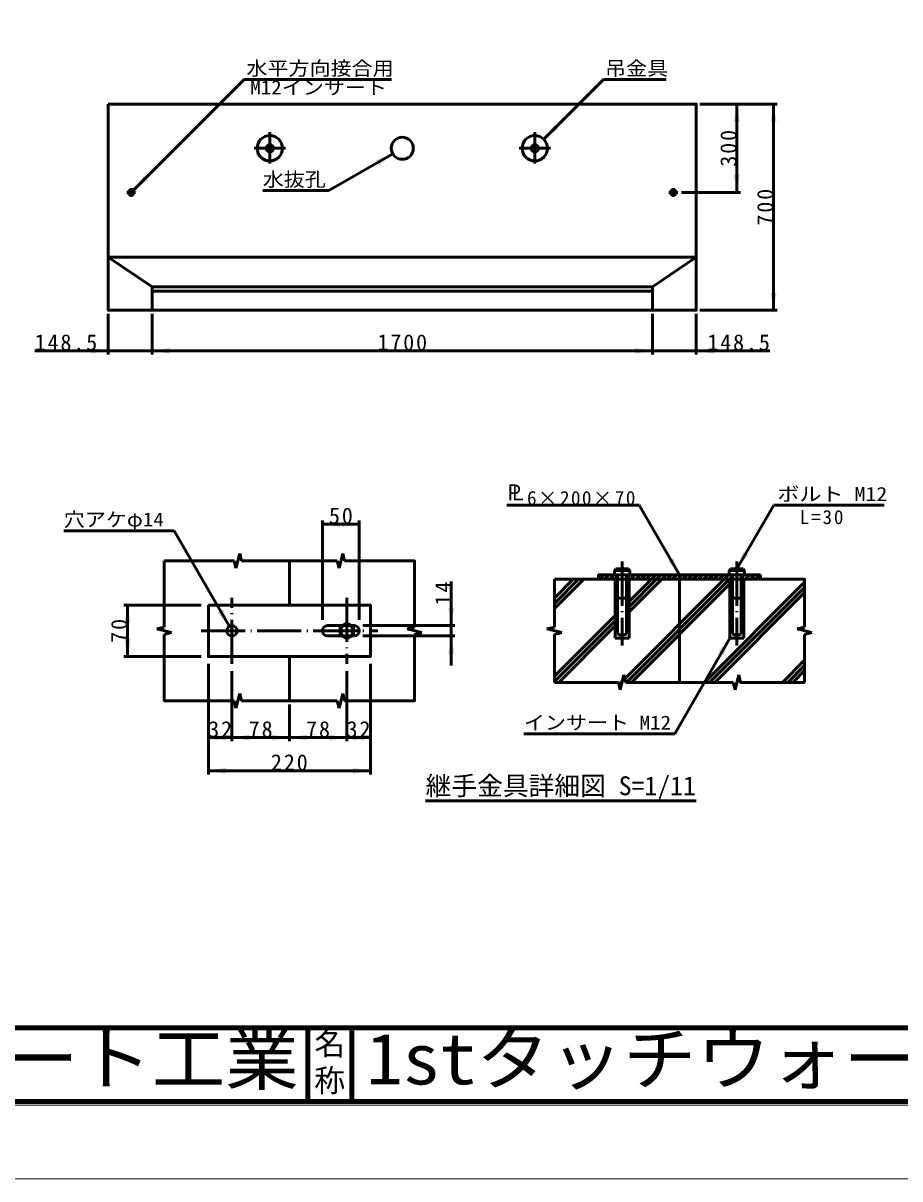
# Model space of a CAD drawing. Units: millimetres, scale not verified, with parts at other scales. Extents: x -2102 to 2102, y -1485 to 1485.
# Drawn here: x -1154 to 37, y -1485 to 85 of the extents above; entities that cross this region are included whole.
import ezdxf
from ezdxf.enums import TextEntityAlignment as Align

# ---------------------------------------------------------------- set-up
doc = ezdxf.new("R2010")
doc.units = ezdxf.units.MM
doc.header["$LTSCALE"] = 5
doc.linetypes.add('DASHED', pattern=[7.5, 6, -1.5])
doc.linetypes.add('LONG_DASHED_DOTTED', pattern=[15.25, 12, -1.5, 0.25, -1.5])
doc.layers.add('0-0_V-nasSTD', color=7, linetype='Continuous', lineweight=50)
doc.layers.add('0-1_0', color=7, linetype='Continuous', lineweight=100)
doc.styles.add('ＭＳ ゴシック', font='')
doc.styles.get('ＭＳ ゴシック').set_extended_font_data('MS Gothic')

msp = doc.modelspace()

# ---------------------------------------------------------------- linework, layer by layer
at = {"layer": '0-0_V-nasSTD'}
for p, q in [((-1004.493, -142.561), (-853.782, 8.15)), ((-853.782, 8.15), (-653.782, 8.15)), ((-446.818, -73.086), (-365.582, 8.15)), ((-365.582, 8.15), (-280.582, 8.15)), ((-129.58, -25.248), (-234.58, -25.248)), ((-184.58, -25.248), (-184.58, -145.248)), ((-134.58, -25.248), (-134.58, -305.248)), ((-738.573, -142.748), (-651.97, -92.748)), ((-828.573, -142.748), (-738.573, -142.748)), ((-179.58, -145.248), (-259.58, -145.248)), ((-1038.38, -233.248), (-239.58, -233.248)), ((-1038.38, -233.248), (-978.98, -273.248)), ((-298.98, -273.248), (-239.58, -233.248)), ((-978.98, -273.248), (-298.98, -273.248)), ((-978.98, -305.248), (-978.98, -273.248)), ((-978.98, -279.248), (-298.98, -279.248)), ((-298.98, -305.248), (-298.98, -273.248)), ((-1038.38, -310.248), (-1038.38, -365.248)), ((-978.98, -310.248), (-978.98, -365.248)), ((-298.98, -310.248), (-298.98, -365.248)), ((-239.58, -310.248), (-239.58, -365.248)), ((-129.58, -305.248), (-234.58, -305.248)), ((-1038.38, -360.248), (-1138.38, -360.248)), ((-978.98, -360.248), (-1038.38, -360.248)), ((-239.58, -360.248), (-139.58, -360.248)), ((-496.999, -570.015), (-316.999, -570.015)), ((-316.999, -570.015), (-262.381, -664.618)), ((-134.381, -570.015), (-184.381, -656.618)), ((-134.381, -570.015), (15.619, -570.015)), ((-747.381, -590.618), (-747.381, -725.618)), ((-747.381, -595.618), (-697.381, -595.618)), ((-697.381, -590.618), (-697.381, -725.618)), ((-1098.881, -604.652), (-948.881, -604.652)), ((-873.881, -734.555), (-948.881, -604.652)), ((-859.881, -635.618), (-864.881, -655.618)), ((-859.881, -635.618), (-857.381, -645.618)), ((-719.881, -635.618), (-724.881, -655.618)), ((-719.881, -635.618), (-717.381, -645.618)), ((-962.381, -645.618), (-867.381, -645.618)), ((-962.381, -735.618), (-962.381, -645.618)), ((-867.381, -645.618), (-864.881, -655.618)), ((-857.381, -645.618), (-727.381, -645.618)), ((-792.381, -645.618), (-792.381, -705.618)), ((-727.381, -645.618), (-724.881, -655.618)), ((-348.881, -656.618), (-350.881, -658.618)), ((-329.881, -658.618), (-350.881, -658.618)), ((-331.881, -656.618), (-348.881, -656.618)), ((-331.881, -656.618), (-329.881, -658.618)), ((-192.881, -656.618), (-194.881, -658.618)), ((-173.881, -658.618), (-194.881, -658.618)), ((-175.881, -656.618), (-192.881, -656.618)), ((-175.881, -656.618), (-173.881, -658.618)), ((-572.381, -733.618), (-572.381, -673.618)), ((-432.381, -670.618), (-432.381, -735.618)), ((-406.677, -670.618), (-432.381, -696.322)), ((-399.606, -670.618), (-432.381, -703.393)), ((-392.535, -670.618), (-432.381, -710.464)), ((-371.321, -670.618), (-365.321, -664.618)), ((-364.25, -670.618), (-358.25, -664.618)), ((-357.179, -670.618), (-351.179, -664.618)), ((-350.108, -670.618), (-346.381, -666.89)), ((-349.881, -750.618), (-349.881, -670.618)), ((-346.381, -694.618), (-346.381, -664.618)), ((-201.616, -670.618), (-336.628, -805.63)), ((-194.545, -670.618), (-334.545, -810.618)), ((-329.966, -664.618), (-334.381, -669.032)), ((-334.381, -664.618), (-334.381, -694.618)), ((-330.881, -750.618), (-330.881, -670.618)), ((-300.611, -670.618), (-330.881, -700.888)), ((-293.54, -670.618), (-330.881, -707.959)), ((-286.469, -670.618), (-330.881, -715.03)), ((-328.895, -670.618), (-322.895, -664.618)), ((-321.824, -670.618), (-315.824, -664.618)), ((-314.753, -670.618), (-308.753, -664.618)), ((-307.682, -670.618), (-301.682, -664.618)), ((-300.611, -670.618), (-294.611, -664.618)), ((-293.54, -670.618), (-287.54, -664.618)), ((-286.469, -670.618), (-280.469, -664.618)), ((-279.397, -670.618), (-273.397, -664.618)), ((-272.326, -670.618), (-266.326, -664.618)), ((-265.255, -670.618), (-262.381, -667.743)), ((-259.255, -664.618), (-262.381, -667.743)), ((-262.381, -670.618), (-262.381, -810.618)), ((-258.184, -670.618), (-252.184, -664.618)), ((-251.113, -670.618), (-245.113, -664.618)), ((-244.042, -670.618), (-238.042, -664.618)), ((-236.971, -670.618), (-230.971, -664.618)), ((-229.9, -670.618), (-223.9, -664.618)), ((-228.479, -810.618), (-92.381, -674.52)), ((-222.829, -670.618), (-216.829, -664.618)), ((-215.758, -670.618), (-209.758, -664.618)), ((-208.687, -670.618), (-202.687, -664.618)), ((-201.616, -670.618), (-195.616, -664.618)), ((-194.545, -670.618), (-190.381, -666.454)), ((-193.881, -750.618), (-193.881, -670.618)), ((-190.381, -694.618), (-190.381, -664.618)), ((-174.402, -664.618), (-178.381, -668.596)), ((-178.381, -664.618), (-178.381, -694.618)), ((-174.881, -750.618), (-174.881, -670.618)), ((-173.331, -670.618), (-167.331, -664.618)), ((-166.26, -670.618), (-160.26, -664.618)), ((-159.189, -670.618), (-153.189, -664.618)), ((-152.381, -664.618), (-152.381, -670.618)), ((-327.474, -810.618), (-193.881, -677.025)), ((-221.408, -810.618), (-92.381, -681.591)), ((-214.336, -810.618), (-92.381, -688.662)), ((-1017.381, -705.618), (-912.381, -705.618)), ((-1012.381, -775.618), (-1012.381, -705.618)), ((-346.381, -744.618), (-346.381, -694.618)), ((-334.381, -744.618), (-334.381, -694.618)), ((-190.381, -744.618), (-190.381, -694.618)), ((-178.381, -744.618), (-178.381, -694.618)), ((-370.611, -740.618), (-349.881, -719.888)), ((-972.381, -738.118), (-962.381, -735.618)), ((-740.381, -733.618), (-720.443, -733.618)), ((-708.318, -733.618), (-704.381, -733.618)), ((-567.381, -733.618), (-692.381, -733.618)), ((-632.381, -738.118), (-622.381, -735.618)), ((-572.381, -747.618), (-572.381, -733.618)), ((-442.381, -738.118), (-432.381, -735.618)), ((-363.54, -740.618), (-349.881, -726.959)), ((-356.469, -740.618), (-349.881, -734.03)), ((-102.381, -738.118), (-92.381, -735.618)), ((-972.381, -738.118), (-952.381, -743.118)), ((-962.381, -745.618), (-952.381, -743.118)), ((-720.443, -747.618), (-740.381, -747.618)), ((-704.381, -747.618), (-708.318, -747.618)), ((-567.381, -747.618), (-692.381, -747.618)), ((-632.381, -738.118), (-612.381, -743.118)), ((-622.381, -745.618), (-612.381, -743.118)), ((-572.381, -787.618), (-572.381, -747.618)), ((-442.381, -738.118), (-422.381, -743.118)), ((-370.611, -740.618), (-432.381, -802.388)), ((-363.54, -740.618), (-432.381, -809.459)), ((-432.381, -745.618), (-422.381, -743.118)), ((-432.112, -745.55), (-432.381, -745.819)), ((-432.381, -745.618), (-432.381, -810.618)), ((-356.469, -740.618), (-426.469, -810.618)), ((-330.881, -750.618), (-349.881, -750.618)), ((-268.881, -880.521), (-193.881, -750.618)), ((-174.881, -750.618), (-193.881, -750.618)), ((-102.381, -738.118), (-82.381, -743.118)), ((-92.381, -745.618), (-82.381, -743.118)), ((-92.381, -745.618), (-92.381, -810.618)), ((-83.469, -743.39), (-83.034, -742.954)), ((-1017.381, -775.618), (-912.381, -775.618)), ((-792.381, -775.618), (-792.381, -835.618)), ((-122.413, -810.618), (-92.381, -780.586)), ((-902.381, -785.618), (-902.381, -935.618)), ((-870.381, -795.618), (-870.381, -890.618)), ((-714.381, -795.618), (-714.381, -890.618)), ((-682.381, -785.618), (-682.381, -935.618)), ((-115.342, -810.618), (-92.381, -787.657)), ((-108.27, -810.618), (-92.381, -794.728)), ((-432.381, -810.618), (-345.381, -810.618)), ((-345.381, -810.618), (-342.881, -820.618)), ((-344.628, -813.63), (-339.969, -808.971)), ((-337.881, -800.618), (-342.881, -820.618)), ((-337.881, -800.618), (-335.381, -810.618)), ((-335.381, -810.618), (-189.381, -810.618)), ((-189.381, -810.618), (-186.881, -820.618)), ((-181.881, -800.618), (-186.881, -820.618)), ((-859.881, -825.618), (-864.881, -845.618)), ((-859.881, -825.618), (-857.381, -835.618)), ((-719.881, -825.618), (-724.881, -845.618)), ((-719.881, -825.618), (-717.381, -835.618)), ((-867.381, -835.618), (-864.881, -845.618)), ((-727.381, -835.618), (-857.381, -835.618)), ((-792.381, -840.618), (-792.381, -890.618)), ((-727.381, -835.618), (-724.881, -845.618)), ((-902.381, -885.618), (-870.381, -885.618)), ((-870.381, -885.618), (-792.381, -885.618)), ((-792.381, -885.618), (-714.381, -885.618)), ((-682.381, -885.618), (-714.381, -885.618)), ((-268.881, -880.521), (-473.881, -880.521)), ((-902.381, -930.618), (-682.381, -930.618)), ((-607.38, -971.645), (-239.88, -971.645))]:
    msp.add_line(p, q, dxfattribs=at)
at = {"layer": '0-0_V-nasSTD', "linetype": 'LONG_DASHED_DOTTED'}
for p, q in [((-818.98, -63.448), (-818.98, -105.848)), ((-458.98, -63.448), (-458.98, -105.848)), ((-840.18, -85.248), (-797.78, -85.248)), ((-480.18, -85.248), (-437.78, -85.248)), ((-1007.18, -151.248), (-1007.18, -139.248)), ((-270.78, -151.248), (-270.78, -139.248)), ((-1013.18, -145.248), (-1001.18, -145.248)), ((-276.78, -145.248), (-264.78, -145.248)), ((-340.381, -646.618), (-340.381, -760.618)), ((-184.381, -646.618), (-184.381, -760.618)), ((-870.381, -785.618), (-870.381, -695.618)), ((-714.381, -695.618), (-714.381, -785.618)), ((-912.381, -740.618), (-672.381, -740.618))]:
    msp.add_line(p, q, dxfattribs=at)
at = {"layer": '0-0_V-nasSTD', "linetype": 'DASHED'}
for p, q in [((-720.443, -733.618), (-708.318, -733.618)), ((-708.318, -747.618), (-720.443, -747.618))]:
    msp.add_line(p, q, dxfattribs=at)
at = {"layer": '0-0_V-nasSTD', "lineweight": 100}
for p, q in [((-767.5, -1280), (-767.5, -1380)), ((-707.5, -1280), (-707.5, -1380)), ((-1997.5, -1380), (1997.5, -1380))]:
    msp.add_line(p, q, dxfattribs=at)
at = {"layer": '0-0_V-nasSTD', "lineweight": 18}
for points in [[(-2102.5, -1485), (-2102.5, 1485), (2102.5, 1485), (2102.5, -1485)], [(-2002.5, -1385), (-2002.5, 1385), (2002.5, 1385), (2002.5, -1385)]]:
    msp.add_lwpolyline(points, close=True, dxfattribs=at)
at = {"layer": '0-0_V-nasSTD'}
for points in [[(-1038.38, -25.248), (-1038.38, -305.248), (-239.58, -305.248), (-239.58, -25.248)], [(-902.381, -705.618), (-902.381, -775.618), (-682.381, -775.618), (-682.381, -705.618)]]:
    msp.add_lwpolyline(points, close=True, dxfattribs=at)
for points in [[(-978.98, -360.248), (-298.98, -360.248), (-239.58, -360.248)], [(-717.381, -645.618), (-622.381, -645.618), (-622.381, -735.618)], [(-350.881, -658.618), (-350.881, -664.618), (-329.881, -664.618), (-329.881, -658.618)], [(-194.881, -658.618), (-194.881, -664.618), (-173.881, -664.618), (-173.881, -658.618)], [(-92.381, -735.618), (-92.381, -670.618), (-432.381, -670.618)], [(-152.381, -664.618), (-372.381, -664.618), (-372.381, -670.618)], [(-723.474, -735.368), (-714.381, -730.118), (-705.287, -735.368), (-705.287, -745.868)], [(-705.287, -745.868), (-714.381, -751.118), (-723.474, -745.868), (-723.474, -735.368)], [(-867.381, -835.618), (-962.381, -835.618), (-962.381, -745.618)], [(-622.381, -745.618), (-622.381, -835.618), (-717.381, -835.618)], [(-181.881, -800.618), (-179.381, -810.618), (-92.381, -810.618)]]:
    msp.add_lwpolyline(points, dxfattribs=at)
for centre, radius in [((-818.98, -85.248), 17.2), ((-638.98, -85.248), 15), ((-458.98, -85.248), 17.2), ((-818.98, -85.248), 5), ((-458.98, -85.248), 5), ((-1007.18, -145.248), 3.8), ((-1007.18, -145.248), 2.4), ((-1007.18, -145.248), 2), ((-270.78, -145.248), 3.8), ((-270.78, -145.248), 2.4), ((-270.78, -145.248), 2), ((-870.381, -740.618), 7), ((-714.381, -740.618), 8.5)]:
    msp.add_circle(centre, radius, dxfattribs=at)
for centre, radius, start, end in [((-340.381, -685.18), 28.562, 68.4314, 111.5686), ((-184.381, -685.18), 28.562, 68.4314, 111.5686), ((-340.381, -686.618), 10, 233.1301, 306.8699), ((-184.381, -686.618), 10, 233.1301, 306.8699), ((-740.381, -740.618), 7, 90, 270), ((-704.381, -740.618), 7, 270, 90), ((-340.381, -736.618), 10, 233.1301, 306.8699), ((-184.381, -736.618), 10, 233.1301, 306.8699)]:
    msp.add_arc(centre, radius, start, end, dxfattribs=at)
for points in [[(-188.58, -49.248), (-184.58, -49.248), (-184.58, -25.248)], [(-184.58, -49.248), (-184.58, -25.248), (-180.58, -49.248)], [(-138.58, -49.248), (-134.58, -49.248), (-134.58, -25.248)], [(-134.58, -49.248), (-134.58, -25.248), (-130.58, -49.248)], [(-446.818, -73.086), (-432.676, -53.287), (-429.847, -56.115)], [(-446.818, -73.086), (-429.847, -56.115), (-427.019, -58.944)], [(-674.755, -101.284), (-672.755, -104.748), (-651.97, -92.748)], [(-672.755, -104.748), (-670.755, -108.212), (-651.97, -92.748)], [(-1004.493, -142.561), (-990.351, -122.762), (-987.522, -125.591)], [(-188.58, -121.248), (-184.58, -145.248), (-184.58, -121.248)], [(-184.58, -145.248), (-184.58, -121.248), (-180.58, -121.248)], [(-1004.493, -142.561), (-987.522, -125.591), (-984.694, -128.419)], [(-138.58, -281.248), (-134.58, -305.248), (-134.58, -281.248)], [(-134.58, -305.248), (-134.58, -281.248), (-130.58, -281.248)], [(-1062.38, -360.248), (-1062.38, -356.248), (-1038.38, -360.248)], [(-1062.38, -364.248), (-1062.38, -360.248), (-1038.38, -360.248)], [(-978.98, -360.248), (-954.98, -360.248), (-954.98, -356.248)], [(-978.98, -360.248), (-954.98, -364.248), (-954.98, -360.248)], [(-322.98, -360.248), (-322.98, -356.248), (-298.98, -360.248)], [(-322.98, -364.248), (-322.98, -360.248), (-298.98, -360.248)], [(-239.58, -360.248), (-215.58, -360.248), (-215.58, -356.248)], [(-239.58, -360.248), (-215.58, -364.248), (-215.58, -360.248)], [(-747.381, -595.618), (-723.381, -595.618), (-723.381, -591.618)], [(-747.381, -595.618), (-723.381, -599.618), (-723.381, -595.618)], [(-721.381, -595.618), (-721.381, -591.618), (-697.381, -595.618)], [(-721.381, -599.618), (-721.381, -595.618), (-697.381, -595.618)], [(-274.381, -643.833), (-270.916, -641.833), (-262.381, -664.618)], [(-184.381, -656.618), (-175.845, -633.833), (-172.381, -635.833)], [(-184.381, -656.618), (-172.381, -635.833), (-168.916, -637.833)], [(-277.845, -645.833), (-274.381, -643.833), (-262.381, -664.618)], [(-1016.381, -729.618), (-1012.381, -729.618), (-1012.381, -705.618)], [(-1012.381, -729.618), (-1012.381, -705.618), (-1008.381, -729.618)], [(-889.345, -715.771), (-885.881, -713.771), (-873.881, -734.555)], [(-885.881, -713.771), (-882.416, -711.771), (-873.881, -734.555)], [(-576.381, -709.618), (-572.381, -733.618), (-572.381, -709.618)], [(-572.381, -733.618), (-572.381, -709.618), (-568.381, -709.618)], [(-1016.381, -751.618), (-1012.381, -775.618), (-1012.381, -751.618)], [(-1012.381, -775.618), (-1012.381, -751.618), (-1008.381, -751.618)], [(-576.381, -771.618), (-572.381, -771.618), (-572.381, -747.618)], [(-572.381, -771.618), (-572.381, -747.618), (-568.381, -771.618)], [(-209.345, -769.402), (-205.881, -771.402), (-193.881, -750.618)], [(-205.881, -771.402), (-202.416, -773.402), (-193.881, -750.618)], [(-902.381, -885.618), (-878.381, -885.618), (-878.381, -881.618)], [(-902.381, -885.618), (-878.381, -889.618), (-878.381, -885.618)], [(-894.381, -885.618), (-894.381, -881.618), (-870.381, -885.618)], [(-894.381, -889.618), (-894.381, -885.618), (-870.381, -885.618)], [(-870.381, -885.618), (-846.381, -885.618), (-846.381, -881.618)], [(-870.381, -885.618), (-846.381, -889.618), (-846.381, -885.618)], [(-816.381, -885.618), (-816.381, -881.618), (-792.381, -885.618)], [(-816.381, -889.618), (-816.381, -885.618), (-792.381, -885.618)], [(-792.381, -885.618), (-768.381, -885.618), (-768.381, -881.618)], [(-792.381, -885.618), (-768.381, -889.618), (-768.381, -885.618)], [(-738.381, -885.618), (-738.381, -881.618), (-714.381, -885.618)], [(-738.381, -889.618), (-738.381, -885.618), (-714.381, -885.618)], [(-714.381, -885.618), (-690.381, -885.618), (-690.381, -881.618)], [(-714.381, -885.618), (-690.381, -889.618), (-690.381, -885.618)], [(-706.381, -885.618), (-706.381, -881.618), (-682.381, -885.618)], [(-706.381, -889.618), (-706.381, -885.618), (-682.381, -885.618)], [(-902.381, -930.618), (-878.381, -930.618), (-878.381, -926.618)], [(-902.381, -930.618), (-878.381, -934.618), (-878.381, -930.618)], [(-706.381, -930.618), (-706.381, -926.618), (-682.381, -930.618)], [(-706.381, -934.618), (-706.381, -930.618), (-682.381, -930.618)]]:
    msp.add_solid(points, dxfattribs=at)
at = {"layer": '0-1_0'}
msp.add_line((-1997.5, -1280), (1997.5, -1280), dxfattribs=at)

# ---------------------------------------------------------------- texts
at = {"layer": '0-0_V-nasSTD', "style": 'ＭＳ ゴシック'}
for s, height, width, p in [('水平方向接合用', 19.06, 1.1, (-850.782, 8.15)), ('吊金具', 19.06, 1.1, (-363.582, 8.15)), ('M12インサート', 19.06, 1.1, (-845.532, -17.85)), ('水抜孔', 19.06, 1.1, (-828.573, -142.748)), ('Ｐ', 21.63, 0.9, (-500.122, -570.015)), ('Ｌ', 21.63, 0.9, (-495.499, -570.015)), ('ボルト M12', 19.06, 1.15, (-129.381, -570.015)), ('穴アケφ14', 19.06, 1.1, (-1098.881, -604.652)), ('インサート M12', 19.06, 1.1, (-473.881, -880.521)), ('(株)船生コンクリート工業', 69.65, 1.05, (-1976.5, -1377.45)), ('1stタッチウォール標準型', 69.65, 1.05, (-687.75, -1377.53))]:
    msp.add_text(s, height=height, dxfattribs=dict(at, width=width)).set_placement(p, align=Align.BOTTOM_LEFT)
for s, height, p in [('継手金具詳細図 S=1/11', 25.66, (-607.38, -971.645)), ('名', 30.79, (-758.518, -1326.001)), ('称', 30.79, (-758.524, -1375.99))]:
    msp.add_text(s, height=height, dxfattribs=at).set_placement(p, align=Align.BOTTOM_LEFT)
at = {"layer": '0-0_V-nasSTD', "char_height": 21.99, "attachment_point": 7, "rotation": 90, "style": 'ＭＳ ゴシック'}
for s, insert in [('\\T1.17;300', (-184.58, -110.248)), ('\\T1.17;700', (-134.58, -190.248)), ('\\T1.17;14', (-572.381, -706.118)), ('\\T1.17;70', (-1012.381, -756.868))]:
    msp.add_mtext(s, dxfattribs=dict(at, insert=insert))
at = {"layer": '0-0_V-nasSTD', "attachment_point": 7, "style": 'ＭＳ ゴシック'}
for s, insert, char_height in [('\\T1.17;148.5', (-1138.38, -360.248), 21.99), ('\\T1.17;1700', (-672.73, -360.248), 21.99), ('\\T1.17;148.5', (-224.58, -360.248), 21.99), ('\\T1.15;6×200×70', (-469.499, -570.015), 19.06), ('\\T1.17;50', (-738.631, -595.618), 21.99), ('\\T1.19;L=30', (-98.911, -596.015), 19.06), ('\\T1.17;32', (-902.631, -885.618), 21.99), ('\\T1.17;78', (-847.631, -885.618), 21.99), ('\\T1.17;78', (-769.631, -885.618), 21.99), ('\\T1.17;32', (-714.631, -885.618), 21.99), ('\\T1.17;220', (-817.381, -930.618), 21.99)]:
    msp.add_mtext(s, dxfattribs=dict(at, insert=insert, char_height=char_height))

doc.saveas('drawing.dxf')
